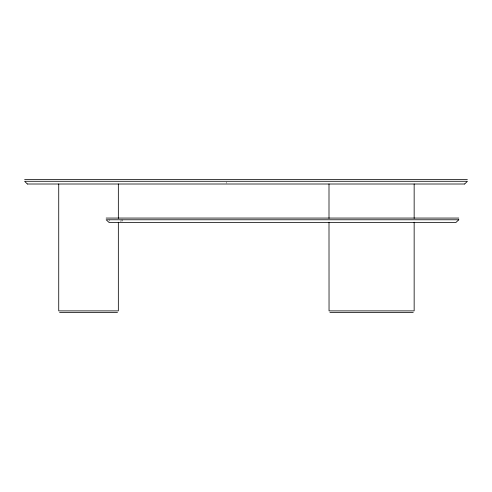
<?xml version="1.0" encoding="UTF-8"?>
<svg xmlns="http://www.w3.org/2000/svg" width="492" height="492" viewBox="0 0 492 492"><rect width="100%" height="100%" fill="white"/><g stroke="black" fill="none" stroke-linecap="round" stroke-linejoin="round"><path stroke-width="0.37" stroke-dasharray="2.46 1.84" d="M120.134 220.68L121.106 221.591M226.818 181.966L226.818 183.325M122.041 219.77L122.078 221.136M122.028 219.77L122.016 221.136M109.599 219.77L109.599 221.136"/><path stroke-width="0.74" d="M464.676 184.008L467.4 181.284L24.637 181.284L27.324 184.008M24.637 179.58L467.363 179.58M27.361 184.008L464.639 184.008M106.161 218.067L458.772 218.067M59.587 312.42L117.49 312.42M329.898 312.42L413.243 312.42M414.153 184.008L414.153 218.405M414.153 222.224L414.153 310.889L329.043 310.889L329 222.224M329 184.008L329 218.405M118.338 184.008L118.338 218.405M118.338 222.224L118.338 310.889L58.733 310.889L58.733 184.008M458.808 219.77L455.899 222.495L109.095 222.495L106.161 219.77L458.772 219.77"/></g></svg>
